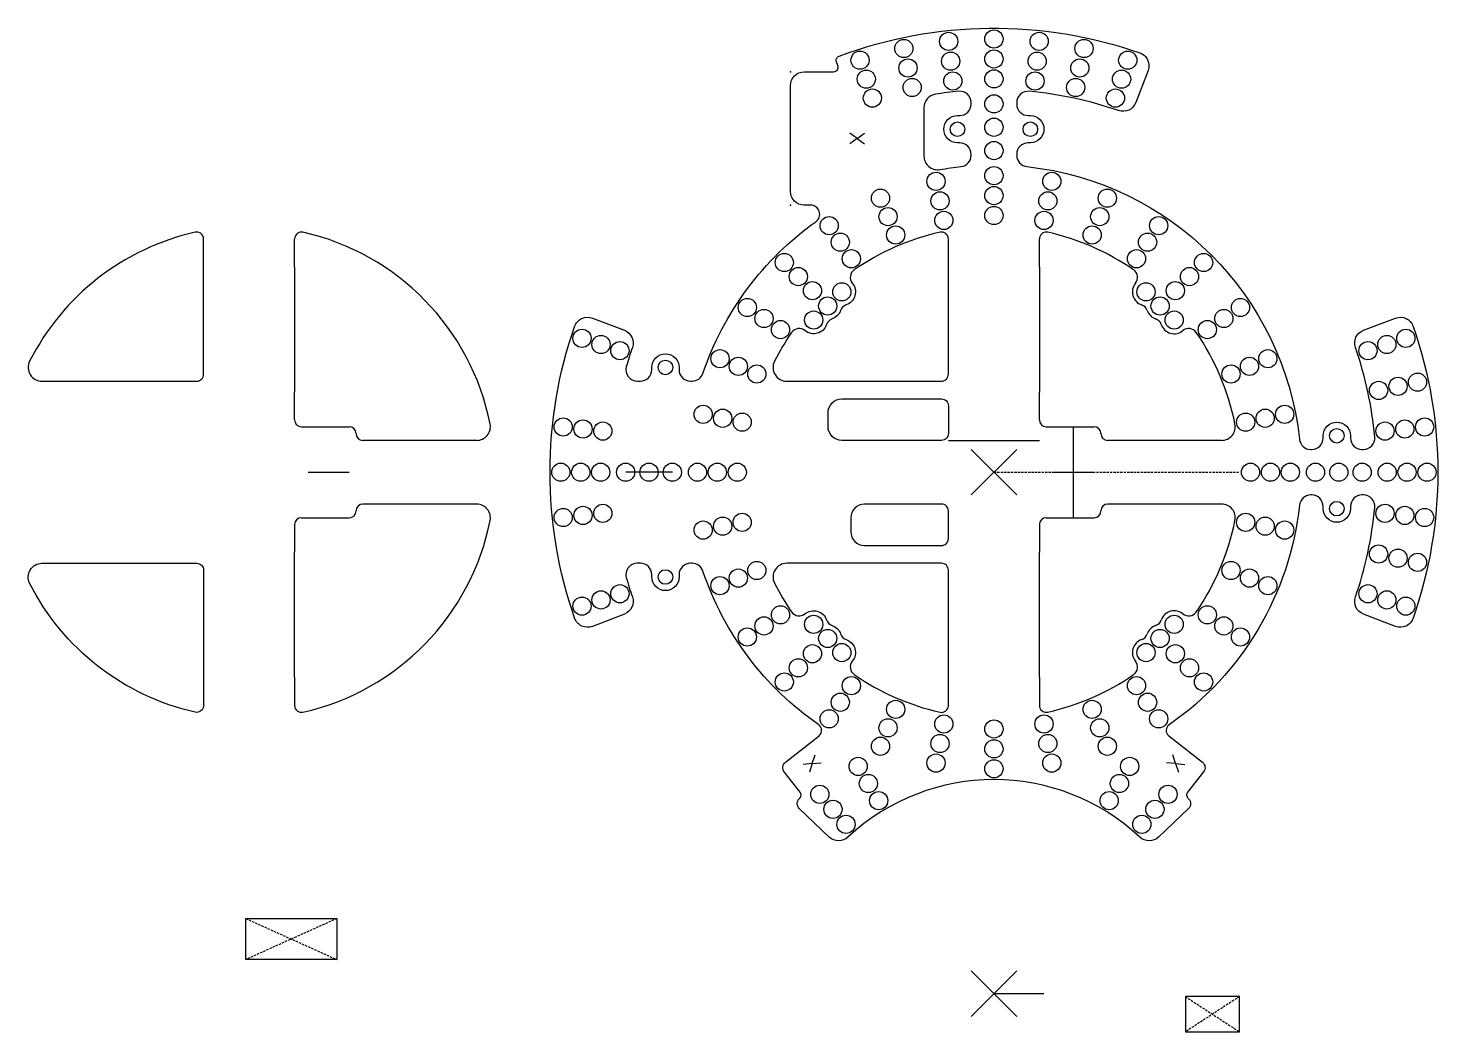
# Model space of a CAD drawing. Header units: millimetres. Extents: x -212 to 97, y -123 to 98.
import ezdxf

# ---------------------------------------------------------------- set-up
doc = ezdxf.new("R2010")
doc.units = ezdxf.units.MM
doc.linetypes.add('DASHED', pattern=[0.75, 0.5, -0.25])
doc.layers.get('0').update_dxf_attribs({"linetype": 'CONTINUOUS'})
doc.layers.add('1', color=7, linetype='DASHED')

msp = doc.modelspace()

# ---------------------------------------------------------------- linework, layer by layer
for p, q in [((-30.02, 73.29), (-31.64, 74.47)), ((-30.02, 73.29), (-28.4, 74.47)), ((-30.02, 73.29), (-31.64, 72.12)), ((-30.02, 73.29), (-28.4, 72.12)), ((-153.6, 45), (-153.6, 51.22)), ((10, 45), (10, 51.22)), ((-153.6, 45), (-153.6, 37.32)), ((10, 45), (10, 37.32)), ((-153.6, 37.32), (-153.6, 31.32)), ((10, 37.32), (10, 31.32)), ((-153.6, 31.32), (-153.6, 23.59)), ((10, 31.32), (10, 23.59)), ((-153.6, 23.59), (-153.6, 17.59)), ((10, 23.59), (10, 17.59)), ((-153.6, 11.5), (-153.6, 17.59)), ((10, 11.5), (10, 17.59)), ((-152.1, 10), (-143.1, 10)), ((-143.1, 10), (-141.6, 10)), ((11.5, 10), (20.5, 10)), ((17.5, -10), (17.5, 10)), ((20.5, 10), (22, 10)), ((-113.59, 7), (-138.6, 7)), ((10, 6.86), (-10, 6.86)), ((50.01, 7), (25, 7)), ((-5, -5), (5, 5)), ((5, -5), (-5, 5)), ((-150.6, 0), (-141.6, 0)), ((-75.75, 0), (-80.88, 0)), ((-70.63, 0), (-75.75, 0)), ((13, 0), (22, 0)), ((-113.59, -7), (-138.6, -7)), ((50.01, -7), (25, -7)), ((-153.6, -11.5), (-153.6, -17.59)), ((-152.1, -10), (-143.1, -10)), ((-143.1, -10), (-141.6, -10)), ((10, -11.5), (10, -17.59)), ((11.5, -10), (20.5, -10)), ((20.5, -10), (22, -10)), ((-153.6, -23.59), (-153.6, -17.59)), ((10, -23.59), (10, -17.59)), ((-153.6, -31.32), (-153.6, -23.59)), ((10, -31.32), (10, -23.59)), ((-153.6, -37.32), (-153.6, -31.32)), ((10, -37.32), (10, -31.32)), ((-153.6, -45), (-153.6, -37.32)), ((10, -45), (10, -37.32)), ((-153.6, -45), (-153.6, -51.22)), ((10, -45), (10, -51.22)), ((-39.91, -63.99), (-41.9, -64.17)), ((-39.91, -63.99), (-40.54, -65.88)), ((-39.91, -63.99), (-39.27, -62.09)), ((-39.91, -63.99), (-37.91, -63.8)), ((39.91, -63.99), (37.91, -63.8)), ((39.91, -63.99), (39.27, -62.09)), ((39.91, -63.99), (40.54, -65.88)), ((39.91, -63.99), (41.9, -64.17)), ((-5, -119.5), (5, -109.5)), ((5, -119.5), (-5, -109.5)), ((0, -114.5), (11, -114.5))]:
    msp.add_line(p, q)
for points in [[(-36.17, -80.11), (-42.74, -73.85, -0.421681), (-42.77, -71.71, -0.000803), (-42.63, -71.57, 0.381376), (-42.55, -70.24), (-46.05, -65.81, -0.414214), (-45.8, -63.7), (-38.41, -57.87, 0.503728), (-38.48, -55.46, -0.160592), (-63.92, -21.7, 0.321309), (-66.29, -20), (-66.65, -20, 0.414214), (-69.15, -22.5), (-69.15, -23, -1), (-75.15, -23), (-75.15, -22.5, 0.414214), (-77.65, -20), (-78.33, -20, 0.498723), (-80.74, -23.19, 0.013081), (-79.41, -27.38, -0.404147), (-81.17, -31.16), (-88.18, -33.85, -0.423544), (-92.09, -32.03, -0.168965), (-92.09, 32.03, -0.423544), (-88.18, 33.85), (-81.17, 31.16, -0.404147), (-79.41, 27.38, 0.013081), (-80.74, 23.19, 0.498723), (-78.33, 20), (-77.65, 20, 0.414214), (-75.15, 22.5), (-75.15, 23, -1), (-69.15, 23), (-69.15, 22.5, 0.414214), (-66.65, 20), (-66.29, 20, 0.321309), (-63.92, 21.7, -0.157676), (-39.11, 55.01, 0.730489), (-40.27, 58.64), (-41.67, 58.64, -0.414214), (-44.67, 61.64), (-44.67, 84.94, -0.414214), (-41.67, 87.94), (-35.21, 87.94, 0.526125), (-34.28, 89.3), (-34.58, 90.09, -0.417252), (-34, 91.38, -0.17447), (32.03, 92.09, -0.423544), (33.85, 88.18), (31.16, 81.17, -0.404147), (27.38, 79.41, 0.060041), (7.73, 83.64, 0.44147), (5, 81.15), (5, 80.82, 0.414214), (7.5, 78.32), (8, 78.32, -1), (8, 72.32), (7.5, 72.32, 0.414214), (5, 69.82), (5, 69.6, 0.38311), (7.23, 67.11, -0.35264), (67.11, 7.23, 0.38311), (69.6, 5), (69.82, 5, 0.414214), (72.32, 7.5), (72.32, 8, -1), (78.32, 8), (78.32, 7.5, 0.414214), (80.82, 5), (81.15, 5, 0.44147), (83.64, 7.73, 0.060041), (79.41, 27.38, -0.404147), (81.17, 31.16), (88.18, 33.85, -0.423544), (92.09, 32.03, -0.168965), (92.09, -32.03, -0.423544), (88.18, -33.85), (81.17, -31.16, -0.404147), (79.41, -27.38, 0.060041), (83.64, -7.73, 0.44147), (81.15, -5), (80.82, -5, 0.414214), (78.32, -7.5), (78.32, -8, -1), (72.32, -8), (72.32, -7.5, 0.414214), (69.82, -5), (69.6, -5, 0.38311), (67.11, -7.23, -0.217542), (38.48, -55.46, 0.503728), (38.41, -57.87), (45.8, -63.7, -0.414214), (46.05, -65.81), (42.55, -70.24, 0.381376), (42.63, -71.57, -0.000803), (42.77, -71.71, -0.421681), (42.74, -73.85), (36.17, -80.11, -0.396737), (32.05, -80.13, 0.393894), (-32.05, -80.13, -0.396737)], [(-7.73, 83.64, 0.015293), (-12.83, 83.01, 0.369988), (-15.37, 80.05), (-15.37, 69.41, 0.46687), (-11.84, 66.45, -0.017259), (-7.23, 67.11, 0.38311), (-5, 69.6), (-5, 69.82, 0.414214), (-7.5, 72.32), (-8, 72.32, -1), (-8, 78.32), (-7.5, 78.32, 0.414214), (-5, 80.82), (-5, 81.15, 0.44147)], [(-173.6, 21.5), (-173.6, 23.59), (-173.6, 31.32), (-173.6, 37.32), (-173.6, 45.04), (-173.6, 51.22, 0.480478), (-175.43, 52.69, 0.224169), (-211.8, 24.35, 0.558919), (-209.12, 20), (-200.03, 20), (-175.1, 20, 0.414214)], [(-45.52, 20), (-36.43, 20), (-11.5, 20, 0.414214), (-10, 21.5), (-10, 23.59), (-10, 31.32), (-10, 37.32), (-10, 45.04), (-10, 51.22, 0.480478), (-11.83, 52.69, 0.096225), (-30.69, 44.43, 0.439664), (-31.1, 41.51, -0.523434), (-32.43, 36.76, 0.230358), (-33.67, 35.52, -0.230358), (-35.52, 33.67, 0.230358), (-36.76, 32.43, -0.523434), (-41.51, 31.1, 0.439664), (-44.43, 30.69, 0.034187), (-48.2, 24.35, 0.558919)], [(-11.5, 7), (-33.43, 7, -0.414214), (-36.43, 10), (-36.43, 13.09, -0.414214), (-33.43, 16.09), (-11.5, 16.09, -0.414214), (-10, 14.59), (-10, 8.5, -0.414214)], [(-11.5, -7), (-28.43, -7, 0.414214), (-31.43, -10), (-31.43, -13.09, 0.414214), (-28.43, -16.09), (-11.5, -16.09, 0.414214), (-10, -14.59), (-10, -8.5, 0.414214)], [(-173.6, -21.5), (-173.6, -23.59), (-173.6, -31.32), (-173.6, -37.32), (-173.6, -45.04), (-173.6, -51.22, -0.480478), (-175.43, -52.69, -0.224169), (-211.8, -24.35, -0.558919), (-209.12, -20), (-200.03, -20), (-175.1, -20, -0.414214)], [(-11.83, -52.69, 0.480478), (-10, -51.22), (-10, -21.5, 0.414214), (-11.5, -20), (-36.43, -20), (-45.52, -20, 0.558919), (-48.2, -24.35, 0.034187), (-44.43, -30.69, 0.439664), (-41.51, -31.1, -0.523434), (-36.76, -32.43, 0.230358), (-35.52, -33.67, -0.230358), (-33.67, -35.52, 0.230358), (-32.43, -36.76, -0.523434), (-31.1, -41.51, 0.439664), (-30.69, -44.43, 0.096225)]]:
    msp.add_lwpolyline(points, format="xyb", close=True)
for points in [[(-164.33, -98.01), (-144.33, -98.01), (-144.33, -107.01), (-164.33, -107.01)], [(53.95, -115.13), (42.05, -115.13), (42.05, -122.88), (53.95, -122.88)]]:
    msp.add_lwpolyline(points, close=True)
for centre, radius in [((-9.94, 94.6), 2), ((0, 95.12), 2), ((9.94, 94.6), 2), ((-19.78, 93.05), 2), ((19.78, 93.05), 2), ((-29.4, 90.47), 2), ((-18.87, 88.77), 2), ((-9.49, 90.25), 2), ((0, 90.75), 2), ((9.49, 90.25), 2), ((18.87, 88.77), 2), ((29.4, 90.47), 2), ((-28.04, 86.31), 2), ((-9.03, 85.9), 2), ((0, 86.37), 2), ((9.03, 85.9), 2), ((28.04, 86.31), 2), ((-26.69, 82.15), 2), ((-17.96, 84.49), 2), ((17.96, 84.49), 2), ((26.69, 82.15), 2), ((0, 80.88), 2), ((0, 75.75), 2), ((-8, 75.32), 1.6), ((8, 75.32), 1.6), ((0, 70.63), 2), ((-12.71, 63.87), 2), ((0, 65.12), 2), ((12.71, 63.87), 2), ((-24.92, 60.17), 2), ((0, 60.75), 2), ((24.92, 60.17), 2), ((-11.85, 59.58), 2), ((11.85, 59.58), 2), ((-36.18, 54.15), 2), ((-23.25, 56.13), 2), ((-11, 55.29), 2), ((0, 56.37), 2), ((11, 55.29), 2), ((23.25, 56.13), 2), ((36.18, 54.15), 2), ((-21.57, 52.08), 2), ((21.57, 52.08), 2), ((-33.75, 50.51), 2), ((33.75, 50.51), 2), ((-46.05, 46.05), 2), ((-31.32, 46.87), 2), ((31.32, 46.87), 2), ((46.05, 46.05), 2), ((-42.96, 42.96), 2), ((42.96, 42.96), 2), ((-39.86, 39.86), 2), ((-33.41, 39.6), 2), ((33.41, 39.6), 2), ((39.86, 39.86), 2), ((-54.15, 36.18), 2), ((-36.5, 36.5), 2), ((36.5, 36.5), 2), ((54.15, 36.18), 2), ((-50.51, 33.75), 2), ((-39.6, 33.41), 2), ((39.6, 33.41), 2), ((50.51, 33.75), 2), ((-90.47, 29.4), 2), ((-46.87, 31.32), 2), ((46.87, 31.32), 2), ((90.47, 29.4), 2), ((-86.31, 28.04), 2), ((-82.15, 26.69), 2), ((82.15, 26.69), 2), ((86.31, 28.04), 2), ((-60.17, 24.92), 2), ((-56.13, 23.25), 2), ((56.13, 23.25), 2), ((60.17, 24.92), 2), ((-72.15, 23), 1.6), ((-52.08, 21.57), 2), ((52.08, 21.57), 2), ((93.05, 19.78), 2), ((84.49, 17.96), 2), ((88.77, 18.87), 2), ((-63.87, 12.71), 2), ((-59.58, 11.85), 2), ((-55.29, 11), 2), ((55.29, 11), 2), ((59.58, 11.85), 2), ((63.87, 12.71), 2), ((-94.6, 9.94), 2), ((-90.25, 9.49), 2), ((-85.9, 9.03), 2), ((75.32, 8), 1.6), ((85.9, 9.03), 2), ((90.25, 9.49), 2), ((94.6, 9.94), 2), ((-95.13, 0), 2), ((-90.75, 0), 2), ((-86.38, 0), 2), ((-80.88, 0), 2), ((-75.75, 0), 2), ((-70.63, 0), 2), ((-65.12, 0), 2), ((-60.75, 0), 2), ((-56.37, 0), 2), ((56.37, 0), 2), ((60.75, 0), 2), ((65.12, 0), 2), ((70.63, 0), 2), ((75.75, 0), 2), ((80.88, 0), 2), ((86.37, 0), 2), ((90.75, 0), 2), ((95.12, 0), 2), ((-94.6, -9.94), 2), ((-90.25, -9.49), 2), ((-85.9, -9.03), 2), ((-55.29, -11), 2), ((55.29, -11), 2), ((75.32, -8), 1.6), ((85.9, -9.03), 2), ((90.25, -9.49), 2), ((94.6, -9.94), 2), ((-63.87, -12.71), 2), ((-59.58, -11.85), 2), ((59.58, -11.85), 2), ((63.87, -12.71), 2), ((84.49, -17.96), 2), ((88.77, -18.87), 2), ((93.05, -19.78), 2), ((-72.15, -23), 1.6), ((-56.13, -23.25), 2), ((-52.08, -21.57), 2), ((52.08, -21.57), 2), ((56.13, -23.25), 2), ((-82.15, -26.69), 2), ((-60.17, -24.92), 2), ((60.17, -24.92), 2), ((82.15, -26.69), 2), ((-90.47, -29.4), 2), ((-86.31, -28.04), 2), ((86.31, -28.04), 2), ((90.47, -29.4), 2), ((-46.87, -31.32), 2), ((46.87, -31.32), 2), ((-50.51, -33.75), 2), ((-39.6, -33.41), 2), ((39.6, -33.41), 2), ((50.51, -33.75), 2), ((-54.15, -36.18), 2), ((-36.5, -36.5), 2), ((36.5, -36.5), 2), ((54.15, -36.18), 2), ((-39.86, -39.86), 2), ((-33.41, -39.6), 2), ((33.41, -39.6), 2), ((39.86, -39.86), 2), ((-42.96, -42.96), 2), ((42.96, -42.96), 2), ((-46.05, -46.05), 2), ((-31.32, -46.87), 2), ((31.32, -46.87), 2), ((46.05, -46.05), 2), ((-33.75, -50.51), 2), ((33.75, -50.51), 2), ((-36.18, -54.15), 2), ((-21.57, -52.08), 2), ((21.57, -52.08), 2), ((36.18, -54.15), 2), ((-23.25, -56.13), 2), ((-11, -55.29), 2), ((0, -56.37), 2), ((11, -55.29), 2), ((23.25, -56.13), 2), ((-24.92, -60.17), 2), ((-11.85, -59.58), 2), ((0, -60.75), 2), ((11.85, -59.58), 2), ((24.92, -60.17), 2), ((-12.71, -63.87), 2), ((12.71, -63.87), 2), ((-29.81, -64.6), 2), ((0, -65.12), 2), ((29.81, -64.6), 2), ((-27.57, -68.36), 2), ((27.57, -68.36), 2), ((-38.24, -70.73), 2), ((-25.32, -72.11), 2), ((25.32, -72.11), 2), ((38.24, -70.73), 2), ((-35.36, -74.02), 2), ((35.36, -74.02), 2), ((-32.49, -77.32), 2), ((32.49, -77.32), 2)]:
    msp.add_circle(centre, radius)
for centre, radius, start, end in [((-152.1, 51.22), 1.5, 77.3469, 180), ((-163.6, 0), 54, 11.3077, 77.3469), ((11.5, 51.22), 1.5, 77.3469, 180), ((0, 0), 54, 55.3614, 77.3469), ((29.56, 42.78), 2, -39.5719, 55.3614), ((33.41, 39.6), 3, 140.4281, 250.9445), ((31.78, 34.87), 2, 19.0555, 70.9445), ((36.5, 36.5), 3, 199.0555, 250.9445), ((34.87, 31.78), 2, 19.0555, 70.9445), ((39.6, 33.41), 3, 199.0555, 309.5719), ((42.78, 29.56), 2, 34.6386, 129.5719), ((0, 0), 54, 11.3077, 34.6386), ((-152.1, 11.5), 1.5, 180, 270), ((-141.6, 8.5), 1.5, 0, 90), ((-113.59, 10), 3, -90, 11.3077), ((11.5, 11.5), 1.5, 180, 270), ((22, 8.5), 1.5, 0, 90), ((50.01, 10), 3, -90, 11.3077), ((-138.6, 8.5), 1.5, 180, 270), ((25, 8.5), 1.5, 180, 270), ((-141.6, -8.5), 1.5, -90, 0), ((-138.6, -8.5), 1.5, 90, 180), ((-113.59, -10), 3, -11.3077, 90), ((22, -8.5), 1.5, -90, 0), ((25, -8.5), 1.5, 90, 180), ((50.01, -10), 3, -11.3077, 90), ((-152.1, -11.5), 1.5, 90, 180), ((-163.6, 0), 54, 282.6531, 348.6923), ((11.5, -11.5), 1.5, 90, 180), ((0, 0), 54, 325.3614, 348.6923), ((39.6, -33.41), 3, 50.4281, 160.9445), ((42.78, -29.56), 2, 230.4281, 325.3614), ((36.5, -36.5), 3, 109.0555, 160.9445), ((34.87, -31.78), 2, 289.0555, 340.9445), ((33.41, -39.6), 3, 109.0555, 219.5719), ((31.78, -34.87), 2, 289.0555, 340.9445), ((29.56, -42.78), 2, -55.3614, 39.5719), ((0, 0), 54, 282.6531, 304.6386), ((-152.1, -51.22), 1.5, 180, 282.6531), ((11.5, -51.22), 1.5, 180, 282.6531)]:
    msp.add_arc(centre, radius, start, end)
for p in [(-44.67, 87.94), (-30.02, 73.29), (-30.02, 73.29), (-44.67, 58.64), (-154.33, -102.51), (48, -119)]:
    msp.add_point(p)
at = {"layer": '1'}
for p, q in [((0, 0), (54, 0)), ((-164.33, -98.01), (-144.33, -107.01)), ((-144.33, -98.01), (-164.33, -107.01)), ((53.95, -115.13), (42.05, -122.88)), ((42.05, -115.13), (53.95, -122.88))]:
    msp.add_line(p, q, dxfattribs=at)

doc.saveas('drawing.dxf')
